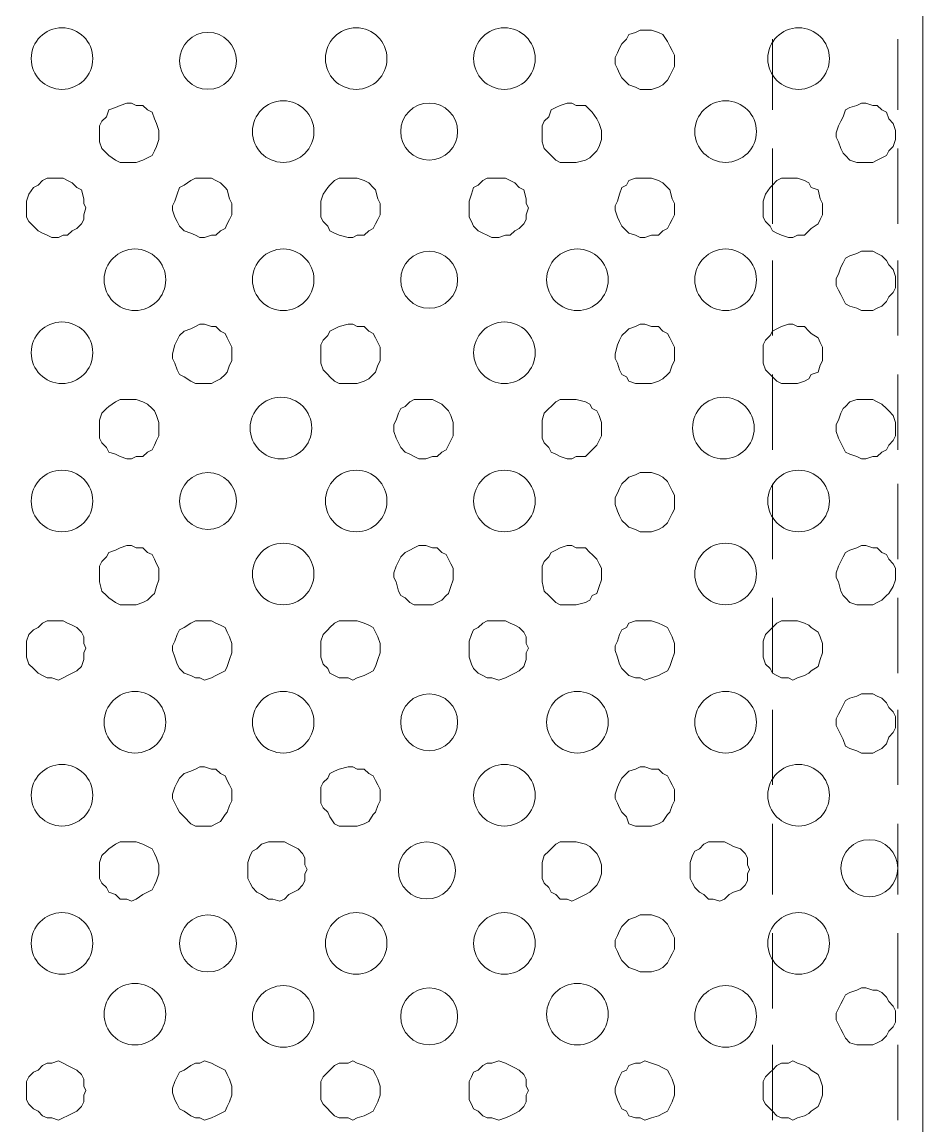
# Model space of a CAD drawing. Header units: inches. Extents: x 0.13 to 4.47, y 0.19 to 3.07.
# Drawn here: x 1.4808 to 1.6643, y 1.0475 to 1.2722 of the extents above; entities that cross this region are included whole.
import ezdxf

# ---------------------------------------------------------------- set-up
doc = ezdxf.new("R2010")
doc.units = ezdxf.units.IN
doc.header["$MEASUREMENT"] = 0
doc.layers.add('PDF_PDF5_PDF12_PDF11_PROYECCION 2', color=7, linetype='Continuous')
doc.layers.add('PDF_PDF5_PDF12_PDF11_punteadas', color=7, linetype='Continuous', true_color=0xff3e00)

msp = doc.modelspace()

# ---------------------------------------------------------------- linework, layer by layer
at = {"layer": 'PDF_PDF5_PDF12_PDF11_PROYECCION 2', "lineweight": 5}
for points in [[(0.45589, 1.311), (1.66425, 1.311), (1.66425, 1.00682), (0.45589, 1.00682)], [(1.61364, 1.2641), (1.61364, 1.26549), (1.61317, 1.26642), (1.61271, 1.26735), (1.61224, 1.26828), (1.61131, 1.26967), (1.61038, 1.27013), (1.60899, 1.2706), (1.6076, 1.2706), (1.60667, 1.2706), (1.60574, 1.27013), (1.60435, 1.26967), (1.60388, 1.26874), (1.60295, 1.26781), (1.60249, 1.26688), (1.60203, 1.26595), (1.60156, 1.26503), (1.60156, 1.26363), (1.60203, 1.2627), (1.60249, 1.26177), (1.60295, 1.26085), (1.60388, 1.25992), (1.60435, 1.25945), (1.60574, 1.25899), (1.60667, 1.25852), (1.6076, 1.25852), (1.60899, 1.25852), (1.61038, 1.25899), (1.61131, 1.25945), (1.61224, 1.26038), (1.61271, 1.26131), (1.61317, 1.26224), (1.61364, 1.26317)], [(1.50868, 1.24924), (1.50868, 1.25016), (1.50822, 1.25156), (1.50775, 1.25249), (1.50729, 1.25388), (1.50636, 1.25434), (1.50543, 1.25527), (1.50404, 1.25527), (1.50311, 1.25574), (1.50218, 1.25574), (1.50079, 1.25527), (1.49986, 1.25481), (1.49846, 1.25434), (1.498, 1.25295), (1.49707, 1.25202), (1.49661, 1.25109), (1.49661, 1.2497), (1.49661, 1.24877), (1.49661, 1.24784), (1.49707, 1.24645), (1.498, 1.24552), (1.49846, 1.24506), (1.49986, 1.24413), (1.50079, 1.24366), (1.50218, 1.24366), (1.50311, 1.24366), (1.50404, 1.24366), (1.50543, 1.24413), (1.50636, 1.24459), (1.50729, 1.24506), (1.50775, 1.24599), (1.50822, 1.24691), (1.50868, 1.24831)], [(1.59877, 1.24924), (1.59877, 1.25016), (1.59831, 1.25156), (1.59785, 1.25249), (1.59692, 1.25388), (1.59645, 1.25434), (1.59552, 1.25527), (1.59367, 1.25527), (1.59274, 1.25574), (1.59181, 1.25574), (1.59042, 1.25527), (1.58949, 1.25481), (1.58856, 1.25434), (1.58809, 1.25295), (1.58716, 1.25202), (1.5867, 1.25109), (1.5867, 1.2497), (1.5867, 1.24877), (1.5867, 1.24784), (1.58716, 1.24645), (1.58809, 1.24552), (1.58856, 1.24506), (1.58949, 1.24413), (1.59042, 1.24366), (1.59181, 1.24366), (1.59274, 1.24366), (1.59367, 1.24366), (1.59552, 1.24413), (1.59645, 1.24459), (1.59692, 1.24506), (1.59785, 1.24599), (1.59831, 1.24691), (1.59877, 1.24831)], [(1.65868, 1.24924), (1.65868, 1.25016), (1.65822, 1.25156), (1.65729, 1.25249), (1.65682, 1.25388), (1.6559, 1.25434), (1.65497, 1.25527), (1.65404, 1.25527), (1.65264, 1.25574), (1.65172, 1.25574), (1.65079, 1.25527), (1.64939, 1.25481), (1.64847, 1.25434), (1.648, 1.25295), (1.64754, 1.25202), (1.64707, 1.25109), (1.64661, 1.2497), (1.64661, 1.24877), (1.64707, 1.24784), (1.64754, 1.24645), (1.648, 1.24552), (1.64847, 1.24506), (1.64939, 1.24413), (1.65079, 1.24366), (1.65172, 1.24366), (1.65264, 1.24366), (1.65404, 1.24366), (1.65497, 1.24413), (1.6559, 1.24459), (1.65682, 1.24506), (1.65729, 1.24599), (1.65822, 1.24691), (1.65868, 1.24831)], [(1.49382, 1.23438), (1.49336, 1.2353), (1.49336, 1.23623), (1.49289, 1.23809), (1.49196, 1.23855), (1.49103, 1.23948), (1.4901, 1.23995), (1.48918, 1.24041), (1.48825, 1.24041), (1.48685, 1.24041), (1.48593, 1.24041), (1.485, 1.23995), (1.48407, 1.23902), (1.48314, 1.23855), (1.48221, 1.23716), (1.48175, 1.23577), (1.48175, 1.23484), (1.48175, 1.23391), (1.48175, 1.23252), (1.48221, 1.23159), (1.48314, 1.23066), (1.48407, 1.22973), (1.485, 1.22927), (1.48593, 1.2288), (1.48685, 1.22834), (1.48825, 1.22834), (1.48918, 1.2288), (1.4901, 1.2288), (1.49103, 1.22973), (1.49196, 1.2302), (1.49289, 1.23112), (1.49336, 1.23205), (1.49336, 1.23298)], [(1.52354, 1.23438), (1.52354, 1.2353), (1.52308, 1.23623), (1.52261, 1.23809), (1.52215, 1.23855), (1.52122, 1.23948), (1.52029, 1.23995), (1.51936, 1.24041), (1.51797, 1.24041), (1.51704, 1.24041), (1.51611, 1.24041), (1.51518, 1.23995), (1.51379, 1.23902), (1.51286, 1.23855), (1.5124, 1.23716), (1.51193, 1.23577), (1.51147, 1.23484), (1.51147, 1.23391), (1.51193, 1.23252), (1.5124, 1.23159), (1.51286, 1.23066), (1.51379, 1.22973), (1.51518, 1.22927), (1.51611, 1.2288), (1.51704, 1.22834), (1.51797, 1.22834), (1.51936, 1.2288), (1.52029, 1.2288), (1.52122, 1.22973), (1.52215, 1.2302), (1.52261, 1.23112), (1.52308, 1.23205), (1.52354, 1.23298)], [(1.52354, 1.23438), (1.52354, 1.2353), (1.52308, 1.23623), (1.52261, 1.23809), (1.52215, 1.23855), (1.52122, 1.23948), (1.52029, 1.23995), (1.51936, 1.24041), (1.51797, 1.24041), (1.51704, 1.24041), (1.51611, 1.24041), (1.51518, 1.23995), (1.51379, 1.23902), (1.51286, 1.23855), (1.5124, 1.23716), (1.51193, 1.23577), (1.51147, 1.23484), (1.51147, 1.23391), (1.51193, 1.23252), (1.5124, 1.23159), (1.51286, 1.23066), (1.51379, 1.22973), (1.51518, 1.22927), (1.51611, 1.2288), (1.51704, 1.22834), (1.51797, 1.22834), (1.51936, 1.2288), (1.52029, 1.2288), (1.52122, 1.22973), (1.52215, 1.2302), (1.52261, 1.23112), (1.52308, 1.23205), (1.52354, 1.23298)], [(1.55373, 1.23438), (1.55373, 1.2353), (1.55326, 1.23623), (1.5528, 1.23809), (1.55233, 1.23855), (1.55141, 1.23948), (1.55048, 1.23995), (1.54908, 1.24041), (1.54815, 1.24041), (1.54723, 1.24041), (1.54537, 1.24041), (1.54444, 1.23995), (1.54351, 1.23902), (1.54305, 1.23855), (1.54212, 1.23716), (1.54165, 1.23577), (1.54165, 1.23484), (1.54165, 1.23391), (1.54165, 1.23252), (1.54212, 1.23159), (1.54305, 1.23066), (1.54351, 1.22973), (1.54444, 1.22927), (1.54537, 1.2288), (1.54723, 1.22834), (1.54815, 1.22834), (1.54908, 1.2288), (1.55048, 1.2288), (1.55141, 1.22973), (1.55233, 1.2302), (1.5528, 1.23112), (1.55326, 1.23205), (1.55373, 1.23298)], [(1.58391, 1.23438), (1.58345, 1.2353), (1.58345, 1.23623), (1.58298, 1.23809), (1.58206, 1.23855), (1.58113, 1.23948), (1.5802, 1.23995), (1.57927, 1.24041), (1.57788, 1.24041), (1.57648, 1.24041), (1.57555, 1.24041), (1.57463, 1.23995), (1.5737, 1.23902), (1.57277, 1.23855), (1.5723, 1.23716), (1.57184, 1.23577), (1.57184, 1.23484), (1.57184, 1.23391), (1.57184, 1.23252), (1.5723, 1.23159), (1.57277, 1.23066), (1.5737, 1.22973), (1.57463, 1.22927), (1.57555, 1.2288), (1.57648, 1.22834), (1.57788, 1.22834), (1.57927, 1.2288), (1.5802, 1.2288), (1.58113, 1.22973), (1.58206, 1.2302), (1.58298, 1.23112), (1.58345, 1.23205), (1.58345, 1.23298)], [(1.61364, 1.23438), (1.61364, 1.2353), (1.61317, 1.23623), (1.61271, 1.23809), (1.61224, 1.23855), (1.61131, 1.23948), (1.61038, 1.23995), (1.60899, 1.24041), (1.6076, 1.24041), (1.60667, 1.24041), (1.60574, 1.24041), (1.60435, 1.23995), (1.60388, 1.23902), (1.60295, 1.23855), (1.60249, 1.23716), (1.60203, 1.23577), (1.60156, 1.23484), (1.60156, 1.23391), (1.60203, 1.23252), (1.60249, 1.23159), (1.60295, 1.23066), (1.60388, 1.22973), (1.60435, 1.22927), (1.60574, 1.2288), (1.60667, 1.22834), (1.6076, 1.22834), (1.60899, 1.2288), (1.61038, 1.2288), (1.61131, 1.22973), (1.61224, 1.2302), (1.61271, 1.23112), (1.61317, 1.23205), (1.61364, 1.23298)], [(1.64382, 1.23438), (1.64382, 1.2353), (1.64336, 1.23623), (1.64289, 1.23809), (1.6415, 1.23855), (1.64103, 1.23948), (1.64011, 1.23995), (1.63871, 1.24041), (1.63778, 1.24041), (1.63686, 1.24041), (1.63546, 1.24041), (1.63453, 1.23995), (1.6336, 1.23902), (1.63314, 1.23855), (1.63221, 1.23716), (1.63175, 1.23577), (1.63175, 1.23484), (1.63175, 1.23391), (1.63175, 1.23252), (1.63221, 1.23159), (1.63314, 1.23066), (1.6336, 1.22973), (1.63453, 1.22927), (1.63546, 1.2288), (1.63686, 1.22834), (1.63778, 1.22834), (1.63871, 1.2288), (1.64011, 1.2288), (1.64103, 1.22973), (1.6415, 1.2302), (1.64289, 1.23112), (1.64336, 1.23205), (1.64382, 1.23298)], [(1.65868, 1.21905), (1.65868, 1.22044), (1.65822, 1.22184), (1.65729, 1.22277), (1.65682, 1.22369), (1.6559, 1.22462), (1.65497, 1.22509), (1.65404, 1.22555), (1.65264, 1.22555), (1.65172, 1.22555), (1.65079, 1.22509), (1.64939, 1.22462), (1.64847, 1.22416), (1.648, 1.22323), (1.64754, 1.2223), (1.64707, 1.22091), (1.64661, 1.21998), (1.64661, 1.21859), (1.64707, 1.21766), (1.64754, 1.21673), (1.648, 1.2158), (1.64847, 1.21487), (1.64939, 1.21441), (1.65079, 1.21394), (1.65172, 1.21348), (1.65264, 1.21348), (1.65404, 1.21348), (1.65497, 1.21394), (1.6559, 1.21441), (1.65682, 1.21533), (1.65729, 1.21626), (1.65822, 1.21719), (1.65868, 1.21812)], [(1.52354, 1.20419), (1.52354, 1.20605), (1.52308, 1.20698), (1.52261, 1.2079), (1.52215, 1.20883), (1.52122, 1.2093), (1.52029, 1.21023), (1.51936, 1.21023), (1.51797, 1.21069), (1.51704, 1.21069), (1.51611, 1.21023), (1.51518, 1.20976), (1.51379, 1.2093), (1.51286, 1.20837), (1.5124, 1.20744), (1.51193, 1.20651), (1.51147, 1.20465), (1.51147, 1.20372), (1.51193, 1.2028), (1.5124, 1.2014), (1.51286, 1.20047), (1.51379, 1.20001), (1.51518, 1.19908), (1.51611, 1.19862), (1.51704, 1.19862), (1.51797, 1.19862), (1.51936, 1.19862), (1.52029, 1.19908), (1.52122, 1.19955), (1.52215, 1.20047), (1.52261, 1.20094), (1.52308, 1.20233), (1.52354, 1.20326)], [(1.52354, 1.20419), (1.52354, 1.20605), (1.52308, 1.20698), (1.52261, 1.2079), (1.52215, 1.20883), (1.52122, 1.2093), (1.52029, 1.21023), (1.51936, 1.21023), (1.51797, 1.21069), (1.51704, 1.21069), (1.51611, 1.21023), (1.51518, 1.20976), (1.51379, 1.2093), (1.51286, 1.20837), (1.5124, 1.20744), (1.51193, 1.20651), (1.51147, 1.20465), (1.51147, 1.20372), (1.51193, 1.2028), (1.5124, 1.2014), (1.51286, 1.20047), (1.51379, 1.20001), (1.51518, 1.19908), (1.51611, 1.19862), (1.51704, 1.19862), (1.51797, 1.19862), (1.51936, 1.19862), (1.52029, 1.19908), (1.52122, 1.19955), (1.52215, 1.20047), (1.52261, 1.20094), (1.52308, 1.20233), (1.52354, 1.20326)], [(1.55373, 1.20419), (1.55373, 1.20605), (1.55326, 1.20698), (1.5528, 1.2079), (1.55233, 1.20883), (1.55141, 1.2093), (1.55048, 1.21023), (1.54908, 1.21023), (1.54815, 1.21069), (1.54723, 1.21069), (1.54537, 1.21023), (1.54444, 1.20976), (1.54351, 1.2093), (1.54305, 1.20837), (1.54212, 1.20744), (1.54165, 1.20651), (1.54165, 1.20465), (1.54165, 1.20372), (1.54165, 1.2028), (1.54212, 1.2014), (1.54305, 1.20047), (1.54351, 1.20001), (1.54444, 1.19908), (1.54537, 1.19862), (1.54723, 1.19862), (1.54815, 1.19862), (1.54908, 1.19862), (1.55048, 1.19908), (1.55141, 1.19955), (1.55233, 1.20047), (1.5528, 1.20094), (1.55326, 1.20233), (1.55373, 1.20326)], [(1.61364, 1.20419), (1.61364, 1.20605), (1.61317, 1.20698), (1.61271, 1.2079), (1.61224, 1.20883), (1.61131, 1.2093), (1.61038, 1.21023), (1.60899, 1.21023), (1.6076, 1.21069), (1.60667, 1.21069), (1.60574, 1.21023), (1.60435, 1.20976), (1.60388, 1.2093), (1.60295, 1.20837), (1.60249, 1.20744), (1.60203, 1.20651), (1.60156, 1.20465), (1.60156, 1.20372), (1.60203, 1.2028), (1.60249, 1.2014), (1.60295, 1.20047), (1.60388, 1.20001), (1.60435, 1.19908), (1.60574, 1.19862), (1.60667, 1.19862), (1.6076, 1.19862), (1.60899, 1.19862), (1.61038, 1.19908), (1.61131, 1.19955), (1.61224, 1.20047), (1.61271, 1.20094), (1.61317, 1.20233), (1.61364, 1.20326)], [(1.64382, 1.20419), (1.64382, 1.20605), (1.64336, 1.20698), (1.64289, 1.2079), (1.6415, 1.20883), (1.64103, 1.2093), (1.64011, 1.21023), (1.63871, 1.21023), (1.63778, 1.21069), (1.63686, 1.21069), (1.63546, 1.21023), (1.63453, 1.20976), (1.6336, 1.2093), (1.63314, 1.20837), (1.63221, 1.20744), (1.63175, 1.20651), (1.63175, 1.20465), (1.63175, 1.20372), (1.63175, 1.2028), (1.63221, 1.2014), (1.63314, 1.20047), (1.6336, 1.20001), (1.63453, 1.19908), (1.63546, 1.19862), (1.63686, 1.19862), (1.63778, 1.19862), (1.63871, 1.19862), (1.64011, 1.19908), (1.64103, 1.19955), (1.6415, 1.20047), (1.64289, 1.20094), (1.64336, 1.20233), (1.64382, 1.20326)], [(1.50868, 1.18933), (1.50868, 1.19072), (1.50822, 1.19211), (1.50775, 1.19304), (1.50729, 1.19351), (1.50636, 1.19444), (1.50543, 1.1949), (1.50404, 1.19537), (1.50311, 1.19537), (1.50218, 1.19537), (1.50079, 1.19537), (1.49986, 1.1949), (1.49846, 1.19397), (1.498, 1.19351), (1.49707, 1.19258), (1.49661, 1.19119), (1.49661, 1.19026), (1.49661, 1.18886), (1.49661, 1.18747), (1.49707, 1.18654), (1.498, 1.18561), (1.49846, 1.18468), (1.49986, 1.18422), (1.50079, 1.18376), (1.50218, 1.18329), (1.50311, 1.18329), (1.50404, 1.18376), (1.50543, 1.18376), (1.50636, 1.18468), (1.50729, 1.18515), (1.50775, 1.18608), (1.50822, 1.18701), (1.50868, 1.18794)], [(1.56859, 1.18933), (1.56859, 1.19072), (1.56812, 1.19211), (1.56766, 1.19304), (1.5672, 1.19351), (1.56627, 1.19444), (1.56534, 1.1949), (1.56441, 1.19537), (1.56302, 1.19537), (1.56162, 1.19537), (1.56069, 1.19537), (1.55976, 1.1949), (1.55884, 1.19397), (1.55791, 1.19351), (1.55744, 1.19258), (1.55698, 1.19119), (1.55651, 1.19026), (1.55651, 1.18886), (1.55698, 1.18747), (1.55744, 1.18654), (1.55791, 1.18561), (1.55884, 1.18468), (1.55976, 1.18422), (1.56069, 1.18376), (1.56162, 1.18329), (1.56302, 1.18329), (1.56441, 1.18376), (1.56534, 1.18376), (1.56627, 1.18468), (1.5672, 1.18515), (1.56766, 1.18608), (1.56812, 1.18701), (1.56859, 1.18794)], [(1.59877, 1.18933), (1.59877, 1.19072), (1.59831, 1.19211), (1.59785, 1.19304), (1.59692, 1.19351), (1.59645, 1.19444), (1.59552, 1.1949), (1.59367, 1.19537), (1.59274, 1.19537), (1.59181, 1.19537), (1.59042, 1.19537), (1.58949, 1.1949), (1.58856, 1.19397), (1.58809, 1.19351), (1.58716, 1.19258), (1.5867, 1.19119), (1.5867, 1.19026), (1.5867, 1.18886), (1.5867, 1.18747), (1.58716, 1.18654), (1.58809, 1.18561), (1.58856, 1.18468), (1.58949, 1.18422), (1.59042, 1.18376), (1.59181, 1.18329), (1.59274, 1.18329), (1.59367, 1.18376), (1.59552, 1.18376), (1.59645, 1.18468), (1.59692, 1.18515), (1.59785, 1.18608), (1.59831, 1.18701), (1.59877, 1.18794)], [(1.65868, 1.18933), (1.65868, 1.19072), (1.65822, 1.19211), (1.65729, 1.19304), (1.65682, 1.19351), (1.6559, 1.19444), (1.65497, 1.1949), (1.65404, 1.19537), (1.65264, 1.19537), (1.65172, 1.19537), (1.65079, 1.19537), (1.64939, 1.1949), (1.64847, 1.19397), (1.648, 1.19351), (1.64754, 1.19258), (1.64707, 1.19119), (1.64661, 1.19026), (1.64661, 1.18886), (1.64707, 1.18747), (1.64754, 1.18654), (1.648, 1.18561), (1.64847, 1.18468), (1.64939, 1.18422), (1.65079, 1.18376), (1.65172, 1.18329), (1.65264, 1.18329), (1.65404, 1.18376), (1.65497, 1.18376), (1.6559, 1.18468), (1.65682, 1.18515), (1.65729, 1.18608), (1.65822, 1.18701), (1.65868, 1.18794)], [(1.61364, 1.17493), (1.61364, 1.17586), (1.61317, 1.17679), (1.61271, 1.17772), (1.61224, 1.17865), (1.61131, 1.17958), (1.61038, 1.18004), (1.60899, 1.1805), (1.6076, 1.1805), (1.60667, 1.1805), (1.60574, 1.18004), (1.60435, 1.17958), (1.60388, 1.17911), (1.60295, 1.17818), (1.60249, 1.17725), (1.60203, 1.17633), (1.60156, 1.1754), (1.60156, 1.174), (1.60203, 1.17261), (1.60249, 1.17168), (1.60295, 1.17075), (1.60388, 1.16982), (1.60435, 1.16936), (1.60574, 1.16889), (1.60667, 1.16843), (1.6076, 1.16843), (1.60899, 1.16843), (1.61038, 1.16889), (1.61131, 1.16936), (1.61224, 1.17029), (1.61271, 1.17122), (1.61317, 1.17215), (1.61364, 1.17307)], [(1.50868, 1.15961), (1.50868, 1.161), (1.50822, 1.16193), (1.50775, 1.16286), (1.50729, 1.16379), (1.50636, 1.16425), (1.50543, 1.16518), (1.50404, 1.16518), (1.50311, 1.16564), (1.50218, 1.16564), (1.50079, 1.16518), (1.49986, 1.16472), (1.49846, 1.16425), (1.498, 1.16332), (1.49707, 1.16239), (1.49661, 1.16146), (1.49661, 1.16007), (1.49661, 1.15914), (1.49661, 1.15821), (1.49707, 1.15636), (1.498, 1.15543), (1.49846, 1.15496), (1.49986, 1.15403), (1.50079, 1.15357), (1.50218, 1.15357), (1.50311, 1.15357), (1.50404, 1.15357), (1.50543, 1.15403), (1.50636, 1.1545), (1.50729, 1.15543), (1.50775, 1.15589), (1.50822, 1.15728), (1.50868, 1.15868)], [(1.56859, 1.15961), (1.56859, 1.161), (1.56812, 1.16193), (1.56766, 1.16286), (1.5672, 1.16379), (1.56627, 1.16425), (1.56534, 1.16518), (1.56441, 1.16518), (1.56302, 1.16564), (1.56162, 1.16564), (1.56069, 1.16518), (1.55976, 1.16472), (1.55884, 1.16425), (1.55791, 1.16332), (1.55744, 1.16239), (1.55698, 1.16146), (1.55651, 1.16007), (1.55651, 1.15914), (1.55698, 1.15821), (1.55744, 1.15636), (1.55791, 1.15543), (1.55884, 1.15496), (1.55976, 1.15403), (1.56069, 1.15357), (1.56162, 1.15357), (1.56302, 1.15357), (1.56441, 1.15357), (1.56534, 1.15403), (1.56627, 1.1545), (1.5672, 1.15543), (1.56766, 1.15589), (1.56812, 1.15728), (1.56859, 1.15868)], [(1.59877, 1.15961), (1.59877, 1.161), (1.59831, 1.16193), (1.59785, 1.16286), (1.59692, 1.16379), (1.59645, 1.16425), (1.59552, 1.16518), (1.59367, 1.16518), (1.59274, 1.16564), (1.59181, 1.16564), (1.59042, 1.16518), (1.58949, 1.16472), (1.58856, 1.16425), (1.58809, 1.16332), (1.58716, 1.16239), (1.5867, 1.16146), (1.5867, 1.16007), (1.5867, 1.15914), (1.5867, 1.15821), (1.58716, 1.15636), (1.58809, 1.15543), (1.58856, 1.15496), (1.58949, 1.15403), (1.59042, 1.15357), (1.59181, 1.15357), (1.59274, 1.15357), (1.59367, 1.15357), (1.59552, 1.15403), (1.59645, 1.1545), (1.59692, 1.15543), (1.59785, 1.15589), (1.59831, 1.15728), (1.59877, 1.15868)], [(1.65868, 1.15961), (1.65868, 1.161), (1.65822, 1.16193), (1.65729, 1.16286), (1.65682, 1.16379), (1.6559, 1.16425), (1.65497, 1.16518), (1.65404, 1.16518), (1.65264, 1.16564), (1.65172, 1.16564), (1.65079, 1.16518), (1.64939, 1.16472), (1.64847, 1.16425), (1.648, 1.16332), (1.64754, 1.16239), (1.64707, 1.16146), (1.64661, 1.16007), (1.64661, 1.15914), (1.64707, 1.15821), (1.64754, 1.15636), (1.648, 1.15543), (1.64847, 1.15496), (1.64939, 1.15403), (1.65079, 1.15357), (1.65172, 1.15357), (1.65264, 1.15357), (1.65404, 1.15357), (1.65497, 1.15403), (1.6559, 1.1545), (1.65682, 1.15543), (1.65729, 1.15589), (1.65822, 1.15728), (1.65868, 1.15868)], [(1.49382, 1.14475), (1.49336, 1.14567), (1.49336, 1.14707), (1.49289, 1.148), (1.49196, 1.14893), (1.49103, 1.14939), (1.4901, 1.14985), (1.48918, 1.15032), (1.48825, 1.15032), (1.48685, 1.15032), (1.48593, 1.15032), (1.485, 1.14985), (1.48407, 1.14893), (1.48314, 1.14846), (1.48221, 1.14753), (1.48175, 1.14614), (1.48175, 1.14521), (1.48175, 1.14428), (1.48175, 1.14289), (1.48221, 1.1415), (1.48314, 1.14057), (1.48407, 1.13964), (1.485, 1.13917), (1.48593, 1.13871), (1.48685, 1.13871), (1.48825, 1.13824), (1.48918, 1.13871), (1.4901, 1.13917), (1.49103, 1.13964), (1.49196, 1.1401), (1.49289, 1.14103), (1.49336, 1.14242), (1.49336, 1.14382)], [(1.52354, 1.14475), (1.52354, 1.14567), (1.52308, 1.14707), (1.52261, 1.148), (1.52215, 1.14893), (1.52122, 1.14939), (1.52029, 1.14985), (1.51936, 1.15032), (1.51797, 1.15032), (1.51704, 1.15032), (1.51611, 1.15032), (1.51518, 1.14985), (1.51379, 1.14893), (1.51286, 1.14846), (1.5124, 1.14753), (1.51193, 1.14614), (1.51147, 1.14521), (1.51147, 1.14428), (1.51193, 1.14289), (1.5124, 1.1415), (1.51286, 1.14057), (1.51379, 1.13964), (1.51518, 1.13917), (1.51611, 1.13871), (1.51704, 1.13871), (1.51797, 1.13824), (1.51936, 1.13871), (1.52029, 1.13917), (1.52122, 1.13964), (1.52215, 1.1401), (1.52261, 1.14103), (1.52308, 1.14242), (1.52354, 1.14382)], [(1.52354, 1.14475), (1.52354, 1.14567), (1.52308, 1.14707), (1.52261, 1.148), (1.52215, 1.14893), (1.52122, 1.14939), (1.52029, 1.14985), (1.51936, 1.15032), (1.51797, 1.15032), (1.51704, 1.15032), (1.51611, 1.15032), (1.51518, 1.14985), (1.51379, 1.14893), (1.51286, 1.14846), (1.5124, 1.14753), (1.51193, 1.14614), (1.51147, 1.14521), (1.51147, 1.14428), (1.51193, 1.14289), (1.5124, 1.1415), (1.51286, 1.14057), (1.51379, 1.13964), (1.51518, 1.13917), (1.51611, 1.13871), (1.51704, 1.13871), (1.51797, 1.13824), (1.51936, 1.13871), (1.52029, 1.13917), (1.52122, 1.13964), (1.52215, 1.1401), (1.52261, 1.14103), (1.52308, 1.14242), (1.52354, 1.14382)], [(1.55373, 1.14475), (1.55373, 1.14567), (1.55326, 1.14707), (1.5528, 1.148), (1.55233, 1.14893), (1.55141, 1.14939), (1.55048, 1.14985), (1.54908, 1.15032), (1.54815, 1.15032), (1.54723, 1.15032), (1.54537, 1.15032), (1.54444, 1.14985), (1.54351, 1.14893), (1.54305, 1.14846), (1.54212, 1.14753), (1.54165, 1.14614), (1.54165, 1.14521), (1.54165, 1.14428), (1.54165, 1.14289), (1.54212, 1.1415), (1.54305, 1.14057), (1.54351, 1.13964), (1.54444, 1.13917), (1.54537, 1.13871), (1.54723, 1.13871), (1.54815, 1.13824), (1.54908, 1.13871), (1.55048, 1.13917), (1.55141, 1.13964), (1.55233, 1.1401), (1.5528, 1.14103), (1.55326, 1.14242), (1.55373, 1.14382)], [(1.58391, 1.14475), (1.58345, 1.14567), (1.58345, 1.14707), (1.58298, 1.148), (1.58206, 1.14893), (1.58113, 1.14939), (1.5802, 1.14985), (1.57927, 1.15032), (1.57788, 1.15032), (1.57648, 1.15032), (1.57555, 1.15032), (1.57463, 1.14985), (1.5737, 1.14893), (1.57277, 1.14846), (1.5723, 1.14753), (1.57184, 1.14614), (1.57184, 1.14521), (1.57184, 1.14428), (1.57184, 1.14289), (1.5723, 1.1415), (1.57277, 1.14057), (1.5737, 1.13964), (1.57463, 1.13917), (1.57555, 1.13871), (1.57648, 1.13871), (1.57788, 1.13824), (1.57927, 1.13871), (1.5802, 1.13917), (1.58113, 1.13964), (1.58206, 1.1401), (1.58298, 1.14103), (1.58345, 1.14242), (1.58345, 1.14382)], [(1.61364, 1.14475), (1.61364, 1.14567), (1.61317, 1.14707), (1.61271, 1.148), (1.61224, 1.14893), (1.61131, 1.14939), (1.61038, 1.14985), (1.60899, 1.15032), (1.6076, 1.15032), (1.60667, 1.15032), (1.60574, 1.15032), (1.60435, 1.14985), (1.60388, 1.14893), (1.60295, 1.14846), (1.60249, 1.14753), (1.60203, 1.14614), (1.60156, 1.14521), (1.60156, 1.14428), (1.60203, 1.14289), (1.60249, 1.1415), (1.60295, 1.14057), (1.60388, 1.13964), (1.60435, 1.13917), (1.60574, 1.13871), (1.60667, 1.13871), (1.6076, 1.13824), (1.60899, 1.13871), (1.61038, 1.13917), (1.61131, 1.13964), (1.61224, 1.1401), (1.61271, 1.14103), (1.61317, 1.14242), (1.61364, 1.14382)], [(1.64382, 1.14475), (1.64382, 1.14567), (1.64336, 1.14707), (1.64289, 1.148), (1.6415, 1.14893), (1.64103, 1.14939), (1.64011, 1.14985), (1.63871, 1.15032), (1.63778, 1.15032), (1.63686, 1.15032), (1.63546, 1.15032), (1.63453, 1.14985), (1.6336, 1.14893), (1.63314, 1.14846), (1.63221, 1.14753), (1.63175, 1.14614), (1.63175, 1.14521), (1.63175, 1.14428), (1.63175, 1.14289), (1.63221, 1.1415), (1.63314, 1.14057), (1.6336, 1.13964), (1.63453, 1.13917), (1.63546, 1.13871), (1.63686, 1.13871), (1.63778, 1.13824), (1.63871, 1.13871), (1.64011, 1.13917), (1.64103, 1.13964), (1.6415, 1.1401), (1.64289, 1.14103), (1.64336, 1.14242), (1.64382, 1.14382)], [(1.65868, 1.12989), (1.65868, 1.13081), (1.65822, 1.13174), (1.65729, 1.13267), (1.65682, 1.1336), (1.6559, 1.13453), (1.65497, 1.13499), (1.65404, 1.13546), (1.65264, 1.13546), (1.65172, 1.13546), (1.65079, 1.13499), (1.64939, 1.13453), (1.64847, 1.13406), (1.648, 1.13314), (1.64754, 1.13221), (1.64707, 1.13128), (1.64661, 1.13035), (1.64661, 1.12896), (1.64707, 1.12803), (1.64754, 1.1271), (1.648, 1.12617), (1.64847, 1.12478), (1.64939, 1.12431), (1.65079, 1.12385), (1.65172, 1.12338), (1.65264, 1.12338), (1.65404, 1.12338), (1.65497, 1.12385), (1.6559, 1.12431), (1.65682, 1.12524), (1.65729, 1.12663), (1.65822, 1.12756), (1.65868, 1.12849)], [(1.52354, 1.11456), (1.52354, 1.11595), (1.52308, 1.11688), (1.52261, 1.11781), (1.52215, 1.11874), (1.52122, 1.1192), (1.52029, 1.12013), (1.51936, 1.12013), (1.51797, 1.1206), (1.51704, 1.1206), (1.51611, 1.12013), (1.51518, 1.11967), (1.51379, 1.1192), (1.51286, 1.11828), (1.5124, 1.11735), (1.51193, 1.11642), (1.51147, 1.11502), (1.51147, 1.1141), (1.51193, 1.11317), (1.5124, 1.11224), (1.51286, 1.11131), (1.51379, 1.11038), (1.51518, 1.10899), (1.51611, 1.10852), (1.51704, 1.10852), (1.51797, 1.10852), (1.51936, 1.10852), (1.52029, 1.10899), (1.52122, 1.10945), (1.52215, 1.11084), (1.52261, 1.11131), (1.52308, 1.1127), (1.52354, 1.11363)], [(1.52354, 1.11456), (1.52354, 1.11595), (1.52308, 1.11688), (1.52261, 1.11781), (1.52215, 1.11874), (1.52122, 1.1192), (1.52029, 1.12013), (1.51936, 1.12013), (1.51797, 1.1206), (1.51704, 1.1206), (1.51611, 1.12013), (1.51518, 1.11967), (1.51379, 1.1192), (1.51286, 1.11828), (1.5124, 1.11735), (1.51193, 1.11642), (1.51147, 1.11502), (1.51147, 1.1141), (1.51193, 1.11317), (1.5124, 1.11224), (1.51286, 1.11131), (1.51379, 1.11038), (1.51518, 1.10899), (1.51611, 1.10852), (1.51704, 1.10852), (1.51797, 1.10852), (1.51936, 1.10852), (1.52029, 1.10899), (1.52122, 1.10945), (1.52215, 1.11084), (1.52261, 1.11131), (1.52308, 1.1127), (1.52354, 1.11363)], [(1.55373, 1.11456), (1.55373, 1.11595), (1.55326, 1.11688), (1.5528, 1.11781), (1.55233, 1.11874), (1.55141, 1.1192), (1.55048, 1.12013), (1.54908, 1.12013), (1.54815, 1.1206), (1.54723, 1.1206), (1.54537, 1.12013), (1.54444, 1.11967), (1.54351, 1.1192), (1.54305, 1.11828), (1.54212, 1.11735), (1.54165, 1.11642), (1.54165, 1.11502), (1.54165, 1.1141), (1.54165, 1.11317), (1.54212, 1.11224), (1.54305, 1.11131), (1.54351, 1.11038), (1.54444, 1.10899), (1.54537, 1.10852), (1.54723, 1.10852), (1.54815, 1.10852), (1.54908, 1.10852), (1.55048, 1.10899), (1.55141, 1.10945), (1.55233, 1.11084), (1.5528, 1.11131), (1.55326, 1.1127), (1.55373, 1.11363)], [(1.61364, 1.11456), (1.61364, 1.11595), (1.61317, 1.11688), (1.61271, 1.11781), (1.61224, 1.11874), (1.61131, 1.1192), (1.61038, 1.12013), (1.60899, 1.12013), (1.6076, 1.1206), (1.60667, 1.1206), (1.60574, 1.12013), (1.60435, 1.11967), (1.60388, 1.1192), (1.60295, 1.11828), (1.60249, 1.11735), (1.60203, 1.11642), (1.60156, 1.11502), (1.60156, 1.1141), (1.60203, 1.11317), (1.60249, 1.11224), (1.60295, 1.11131), (1.60388, 1.11038), (1.60435, 1.10899), (1.60574, 1.10852), (1.60667, 1.10852), (1.6076, 1.10852), (1.60899, 1.10852), (1.61038, 1.10899), (1.61131, 1.10945), (1.61224, 1.11084), (1.61271, 1.11131), (1.61317, 1.1127), (1.61364, 1.11363)], [(1.50868, 1.0997), (1.50868, 1.10063), (1.50822, 1.10202), (1.50775, 1.10295), (1.50729, 1.10388), (1.50636, 1.10434), (1.50543, 1.10481), (1.50404, 1.10527), (1.50311, 1.10527), (1.50218, 1.10527), (1.50079, 1.10527), (1.49986, 1.10481), (1.49846, 1.10388), (1.498, 1.10341), (1.49707, 1.10249), (1.49661, 1.10109), (1.49661, 1.10016), (1.49661, 1.09923), (1.49661, 1.09784), (1.49707, 1.09691), (1.498, 1.09598), (1.49846, 1.09506), (1.49986, 1.09459), (1.50079, 1.09366), (1.50218, 1.09366), (1.50311, 1.0932), (1.50404, 1.09366), (1.50543, 1.09459), (1.50636, 1.09506), (1.50729, 1.09552), (1.50775, 1.09645), (1.50822, 1.09738), (1.50868, 1.09877)], [(1.53887, 1.0997), (1.5384, 1.10063), (1.5384, 1.10202), (1.53794, 1.10295), (1.53701, 1.10388), (1.53608, 1.10434), (1.53515, 1.10481), (1.53422, 1.10527), (1.53329, 1.10527), (1.5319, 1.10527), (1.53097, 1.10527), (1.52958, 1.10481), (1.52865, 1.10388), (1.52772, 1.10341), (1.52726, 1.10249), (1.52679, 1.10109), (1.52679, 1.10016), (1.52679, 1.09923), (1.52679, 1.09784), (1.52726, 1.09691), (1.52772, 1.09598), (1.52865, 1.09506), (1.52958, 1.09459), (1.53097, 1.09366), (1.5319, 1.09366), (1.53329, 1.0932), (1.53422, 1.09366), (1.53515, 1.09459), (1.53608, 1.09506), (1.53701, 1.09552), (1.53794, 1.09645), (1.5384, 1.09738), (1.5384, 1.09877)], [(1.53887, 1.0997), (1.5384, 1.10063), (1.5384, 1.10202), (1.53794, 1.10295), (1.53701, 1.10388), (1.53608, 1.10434), (1.53515, 1.10481), (1.53422, 1.10527), (1.53329, 1.10527), (1.5319, 1.10527), (1.53097, 1.10527), (1.52958, 1.10481), (1.52865, 1.10388), (1.52772, 1.10341), (1.52726, 1.10249), (1.52679, 1.10109), (1.52679, 1.10016), (1.52679, 1.09923), (1.52679, 1.09784), (1.52726, 1.09691), (1.52772, 1.09598), (1.52865, 1.09506), (1.52958, 1.09459), (1.53097, 1.09366), (1.5319, 1.09366), (1.53329, 1.0932), (1.53422, 1.09366), (1.53515, 1.09459), (1.53608, 1.09506), (1.53701, 1.09552), (1.53794, 1.09645), (1.5384, 1.09738), (1.5384, 1.09877)], [(1.59877, 1.0997), (1.59877, 1.10063), (1.59831, 1.10202), (1.59785, 1.10295), (1.59692, 1.10388), (1.59645, 1.10434), (1.59552, 1.10481), (1.59367, 1.10527), (1.59274, 1.10527), (1.59181, 1.10527), (1.59042, 1.10527), (1.58949, 1.10481), (1.58856, 1.10388), (1.58809, 1.10341), (1.58716, 1.10249), (1.5867, 1.10109), (1.5867, 1.10016), (1.5867, 1.09923), (1.5867, 1.09784), (1.58716, 1.09691), (1.58809, 1.09598), (1.58856, 1.09506), (1.58949, 1.09459), (1.59042, 1.09366), (1.59181, 1.09366), (1.59274, 1.0932), (1.59367, 1.09366), (1.59552, 1.09459), (1.59645, 1.09506), (1.59692, 1.09552), (1.59785, 1.09645), (1.59831, 1.09738), (1.59877, 1.09877)], [(1.62896, 1.0997), (1.6285, 1.10063), (1.6285, 1.10202), (1.62803, 1.10295), (1.6271, 1.10388), (1.62571, 1.10434), (1.62478, 1.10481), (1.62385, 1.10527), (1.62292, 1.10527), (1.62153, 1.10527), (1.6206, 1.10527), (1.61967, 1.10481), (1.61874, 1.10388), (1.61781, 1.10341), (1.61735, 1.10249), (1.61689, 1.10109), (1.61689, 1.10016), (1.61689, 1.09923), (1.61689, 1.09784), (1.61735, 1.09691), (1.61781, 1.09598), (1.61874, 1.09506), (1.61967, 1.09459), (1.6206, 1.09366), (1.62153, 1.09366), (1.62292, 1.0932), (1.62385, 1.09366), (1.62478, 1.09459), (1.62571, 1.09506), (1.6271, 1.09552), (1.62803, 1.09645), (1.6285, 1.09738), (1.6285, 1.09877)], [(1.61364, 1.08484), (1.61364, 1.08577), (1.61317, 1.0867), (1.61271, 1.08762), (1.61224, 1.08855), (1.61131, 1.08948), (1.61038, 1.08995), (1.60899, 1.09041), (1.6076, 1.09041), (1.60667, 1.09041), (1.60574, 1.08995), (1.60435, 1.08948), (1.60388, 1.08902), (1.60295, 1.08809), (1.60249, 1.08716), (1.60203, 1.08623), (1.60156, 1.0853), (1.60156, 1.08391), (1.60203, 1.08298), (1.60249, 1.08205), (1.60295, 1.08112), (1.60388, 1.08019), (1.60435, 1.07973), (1.60574, 1.07927), (1.60667, 1.0788), (1.6076, 1.0788), (1.60899, 1.0788), (1.61038, 1.07927), (1.61131, 1.07973), (1.61224, 1.08066), (1.61271, 1.08159), (1.61317, 1.08252), (1.61364, 1.08345)], [(1.65868, 1.06951), (1.65868, 1.07091), (1.65822, 1.07184), (1.65729, 1.07276), (1.65682, 1.07369), (1.6559, 1.07462), (1.65497, 1.07509), (1.65404, 1.07509), (1.65264, 1.07555), (1.65172, 1.07555), (1.65079, 1.07509), (1.64939, 1.07462), (1.64847, 1.07416), (1.648, 1.07323), (1.64754, 1.0723), (1.64707, 1.07137), (1.64661, 1.07044), (1.64661, 1.06905), (1.64707, 1.06812), (1.64754, 1.06719), (1.648, 1.06626), (1.64847, 1.06533), (1.64939, 1.0644), (1.65079, 1.06394), (1.65172, 1.06394), (1.65264, 1.06394), (1.65404, 1.06394), (1.65497, 1.0644), (1.6559, 1.06487), (1.65682, 1.0658), (1.65729, 1.06673), (1.65822, 1.06766), (1.65868, 1.06858)], [(1.49382, 1.05465), (1.49336, 1.05558), (1.49336, 1.05697), (1.49289, 1.0579), (1.49196, 1.05883), (1.49103, 1.0593), (1.4901, 1.05976), (1.48918, 1.06023), (1.48825, 1.06069), (1.48685, 1.06023), (1.48593, 1.06023), (1.485, 1.05976), (1.48407, 1.05883), (1.48314, 1.05837), (1.48221, 1.05744), (1.48175, 1.05651), (1.48175, 1.05512), (1.48175, 1.05419), (1.48175, 1.05279), (1.48221, 1.05187), (1.48314, 1.05094), (1.48407, 1.05047), (1.485, 1.04954), (1.48593, 1.04908), (1.48685, 1.04908), (1.48825, 1.04862), (1.48918, 1.04908), (1.4901, 1.04954), (1.49103, 1.05001), (1.49196, 1.05047), (1.49289, 1.0514), (1.49336, 1.05233), (1.49336, 1.05372)], [(1.52354, 1.05465), (1.52354, 1.05558), (1.52308, 1.05697), (1.52261, 1.0579), (1.52215, 1.05883), (1.52122, 1.0593), (1.52029, 1.05976), (1.51936, 1.06023), (1.51797, 1.06069), (1.51704, 1.06023), (1.51611, 1.06023), (1.51518, 1.05976), (1.51379, 1.05883), (1.51286, 1.05837), (1.5124, 1.05744), (1.51193, 1.05651), (1.51147, 1.05512), (1.51147, 1.05419), (1.51193, 1.05279), (1.5124, 1.05187), (1.51286, 1.05094), (1.51379, 1.05047), (1.51518, 1.04954), (1.51611, 1.04908), (1.51704, 1.04908), (1.51797, 1.04862), (1.51936, 1.04908), (1.52029, 1.04954), (1.52122, 1.05001), (1.52215, 1.05047), (1.52261, 1.0514), (1.52308, 1.05233), (1.52354, 1.05372)], [(1.52354, 1.05465), (1.52354, 1.05558), (1.52308, 1.05697), (1.52261, 1.0579), (1.52215, 1.05883), (1.52122, 1.0593), (1.52029, 1.05976), (1.51936, 1.06023), (1.51797, 1.06069), (1.51704, 1.06023), (1.51611, 1.06023), (1.51518, 1.05976), (1.51379, 1.05883), (1.51286, 1.05837), (1.5124, 1.05744), (1.51193, 1.05651), (1.51147, 1.05512), (1.51147, 1.05419), (1.51193, 1.05279), (1.5124, 1.05187), (1.51286, 1.05094), (1.51379, 1.05047), (1.51518, 1.04954), (1.51611, 1.04908), (1.51704, 1.04908), (1.51797, 1.04862), (1.51936, 1.04908), (1.52029, 1.04954), (1.52122, 1.05001), (1.52215, 1.05047), (1.52261, 1.0514), (1.52308, 1.05233), (1.52354, 1.05372)], [(1.55373, 1.05465), (1.55373, 1.05558), (1.55326, 1.05697), (1.5528, 1.0579), (1.55233, 1.05883), (1.55141, 1.0593), (1.55048, 1.05976), (1.54908, 1.06023), (1.54815, 1.06069), (1.54723, 1.06023), (1.54537, 1.06023), (1.54444, 1.05976), (1.54351, 1.05883), (1.54305, 1.05837), (1.54212, 1.05744), (1.54165, 1.05651), (1.54165, 1.05512), (1.54165, 1.05419), (1.54165, 1.05279), (1.54212, 1.05187), (1.54305, 1.05094), (1.54351, 1.05047), (1.54444, 1.04954), (1.54537, 1.04908), (1.54723, 1.04908), (1.54815, 1.04862), (1.54908, 1.04908), (1.55048, 1.04954), (1.55141, 1.05001), (1.55233, 1.05047), (1.5528, 1.0514), (1.55326, 1.05233), (1.55373, 1.05372)], [(1.58391, 1.05465), (1.58345, 1.05558), (1.58345, 1.05697), (1.58298, 1.0579), (1.58206, 1.05883), (1.58113, 1.0593), (1.5802, 1.05976), (1.57927, 1.06023), (1.57788, 1.06069), (1.57648, 1.06023), (1.57555, 1.06023), (1.57463, 1.05976), (1.5737, 1.05883), (1.57277, 1.05837), (1.5723, 1.05744), (1.57184, 1.05651), (1.57184, 1.05512), (1.57184, 1.05419), (1.57184, 1.05279), (1.5723, 1.05187), (1.57277, 1.05094), (1.5737, 1.05047), (1.57463, 1.04954), (1.57555, 1.04908), (1.57648, 1.04908), (1.57788, 1.04862), (1.57927, 1.04908), (1.5802, 1.04954), (1.58113, 1.05001), (1.58206, 1.05047), (1.58298, 1.0514), (1.58345, 1.05233), (1.58345, 1.05372)], [(1.61364, 1.05465), (1.61364, 1.05558), (1.61317, 1.05697), (1.61271, 1.0579), (1.61224, 1.05883), (1.61131, 1.0593), (1.61038, 1.05976), (1.60899, 1.06023), (1.6076, 1.06069), (1.60667, 1.06023), (1.60574, 1.06023), (1.60435, 1.05976), (1.60388, 1.05883), (1.60295, 1.05837), (1.60249, 1.05744), (1.60203, 1.05651), (1.60156, 1.05512), (1.60156, 1.05419), (1.60203, 1.05279), (1.60249, 1.05187), (1.60295, 1.05094), (1.60388, 1.05047), (1.60435, 1.04954), (1.60574, 1.04908), (1.60667, 1.04908), (1.6076, 1.04862), (1.60899, 1.04908), (1.61038, 1.04954), (1.61131, 1.05001), (1.61224, 1.05047), (1.61271, 1.0514), (1.61317, 1.05233), (1.61364, 1.05372)], [(1.64382, 1.05465), (1.64382, 1.05558), (1.64336, 1.05697), (1.64289, 1.0579), (1.6415, 1.05883), (1.64103, 1.0593), (1.64011, 1.05976), (1.63871, 1.06023), (1.63778, 1.06069), (1.63686, 1.06023), (1.63546, 1.06023), (1.63453, 1.05976), (1.6336, 1.05883), (1.63314, 1.05837), (1.63221, 1.05744), (1.63175, 1.05651), (1.63175, 1.05512), (1.63175, 1.05419), (1.63175, 1.05279), (1.63221, 1.05187), (1.63314, 1.05094), (1.6336, 1.05047), (1.63453, 1.04954), (1.63546, 1.04908), (1.63686, 1.04908), (1.63778, 1.04862), (1.63871, 1.04908), (1.64011, 1.04954), (1.64103, 1.05001), (1.6415, 1.05047), (1.64289, 1.0514), (1.64336, 1.05233), (1.64382, 1.05372)]]:
    msp.add_lwpolyline(points, close=True, dxfattribs=at)
for centre, radius in [((1.48894, 1.26479), 0.00627), ((1.51867, 1.26433), 0.0058), ((1.51867, 1.26433), 0.0058), ((1.54885, 1.26479), 0.00627), ((1.57904, 1.26479), 0.00627), ((1.63894, 1.26479), 0.00627), ((1.53399, 1.24993), 0.00627), ((1.53399, 1.24993), 0.00627), ((1.56371, 1.24993), 0.0058), ((1.62408, 1.24993), 0.00627), ((1.5038, 1.21975), 0.00627), ((1.53399, 1.21975), 0.00627), ((1.53399, 1.21975), 0.00627), ((1.56371, 1.21975), 0.0058), ((1.5939, 1.21975), 0.00627), ((1.62408, 1.21975), 0.00627), ((1.48894, 1.20489), 0.00627), ((1.57904, 1.20489), 0.00627), ((1.53353, 1.18956), 0.00627), ((1.53353, 1.18956), 0.00627), ((1.62362, 1.18956), 0.00627), ((1.48894, 1.1747), 0.00627), ((1.51867, 1.1747), 0.0058), ((1.51867, 1.1747), 0.0058), ((1.54885, 1.1747), 0.00627), ((1.57904, 1.1747), 0.00627), ((1.63894, 1.1747), 0.00627), ((1.53399, 1.15984), 0.00627), ((1.53399, 1.15984), 0.00627), ((1.62408, 1.15984), 0.00627), ((1.5038, 1.12965), 0.00627), ((1.53399, 1.12965), 0.00627), ((1.53399, 1.12965), 0.00627), ((1.56371, 1.12965), 0.0058), ((1.5939, 1.12965), 0.00627), ((1.62408, 1.12965), 0.00627), ((1.48894, 1.11479), 0.00627), ((1.57904, 1.11479), 0.00627), ((1.63894, 1.11479), 0.00627), ((1.56325, 1.09947), 0.0058), ((1.65334, 1.09993), 0.0058), ((1.48894, 1.08461), 0.00627), ((1.51867, 1.08461), 0.0058), ((1.51867, 1.08461), 0.0058), ((1.54885, 1.08461), 0.00627), ((1.57904, 1.08461), 0.00627), ((1.63894, 1.08461), 0.00627), ((1.5038, 1.07021), 0.00627), ((1.53399, 1.06975), 0.00627), ((1.53399, 1.06975), 0.00627), ((1.56371, 1.06975), 0.0058), ((1.5939, 1.07021), 0.00627), ((1.62408, 1.06975), 0.00627)]:
    msp.add_circle(centre, radius, dxfattribs=at)
at = {"layer": 'PDF_PDF5_PDF12_PDF11_punteadas', "lineweight": 5}
for points in [[(1.6336, 1.25434), (1.6336, 1.26874)], [(1.65915, 1.25434), (1.65915, 1.26874)], [(1.6336, 1.23112), (1.6336, 1.24645)], [(1.65915, 1.23112), (1.65915, 1.24645)], [(1.6336, 1.20837), (1.6336, 1.22369)], [(1.65915, 1.20837), (1.65915, 1.22369)], [(1.6336, 1.18515), (1.6336, 1.20047)], [(1.65915, 1.18515), (1.65915, 1.20047)], [(1.6336, 1.16286), (1.6336, 1.17818)], [(1.65915, 1.16286), (1.65915, 1.17818)], [(1.6336, 1.13964), (1.6336, 1.15496)], [(1.65915, 1.13964), (1.65915, 1.15496)], [(1.6336, 1.11688), (1.6336, 1.13221)], [(1.65915, 1.11688), (1.65915, 1.13221)], [(1.6336, 1.09459), (1.6336, 1.10899)], [(1.65915, 1.09459), (1.65915, 1.10899)], [(1.6336, 1.07137), (1.6336, 1.0867)], [(1.65915, 1.07137), (1.65915, 1.0867)], [(1.6336, 1.04862), (1.6336, 1.06394)], [(1.65915, 1.04862), (1.65915, 1.06394)]]:
    msp.add_lwpolyline(points, dxfattribs=at)

doc.saveas('drawing.dxf')
